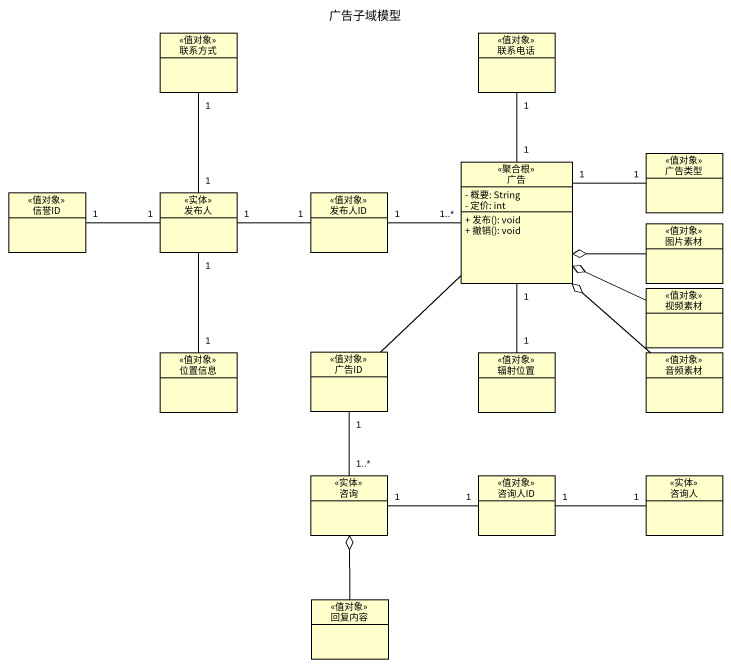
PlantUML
@startuml
title 广告子域模型
hide circle
hide empty members
skinparam classAttributeIconSize 0
class 联系方式 <<值对象>>
class 联系电话 <<值对象>>
class 广告 <<聚合根>> {
  - 概要: String
  - 定价: int
  + 发布(): void
  + 撤销(): void
}
class 广告类型 <<值对象>>
class 信誉ID <<值对象>>
class 发布人 <<实体>>
class 发布人ID <<值对象>>
class 图片素材 <<值对象>>
class 视频素材 <<值对象>>
class 位置信息 <<值对象>>
class 广告ID <<值对象>>
class 辐射位置 <<值对象>>
class 音频素材 <<值对象>>
class 咨询 <<实体>>
class 咨询人ID <<值对象>>
class 咨询人 <<实体>>
class 回复内容 <<值对象>>
广告 "1" -up- "1" 联系电话
广告 "1" -right- "1" 广告类型
广告 -- 广告ID
广告 "1" -- "1" 辐射位置
发布人 "1" -up- "1" 联系方式
发布人 "1" -left- "1" 信誉ID
发布人 "1" -right- "1" 发布人ID
发布人 "1" -- "1" 位置信息
发布人ID "1" -right- "1..*" 广告
图片素材 -left-o 广告
视频素材 -left-o 广告
音频素材 -up-o 广告
咨询 "1..*" -up- "1" 广告ID
咨询 "1" -right- "1" 咨询人ID
咨询人 "1" -left- "1" 咨询人ID
回复内容 -up-o 咨询
@enduml
